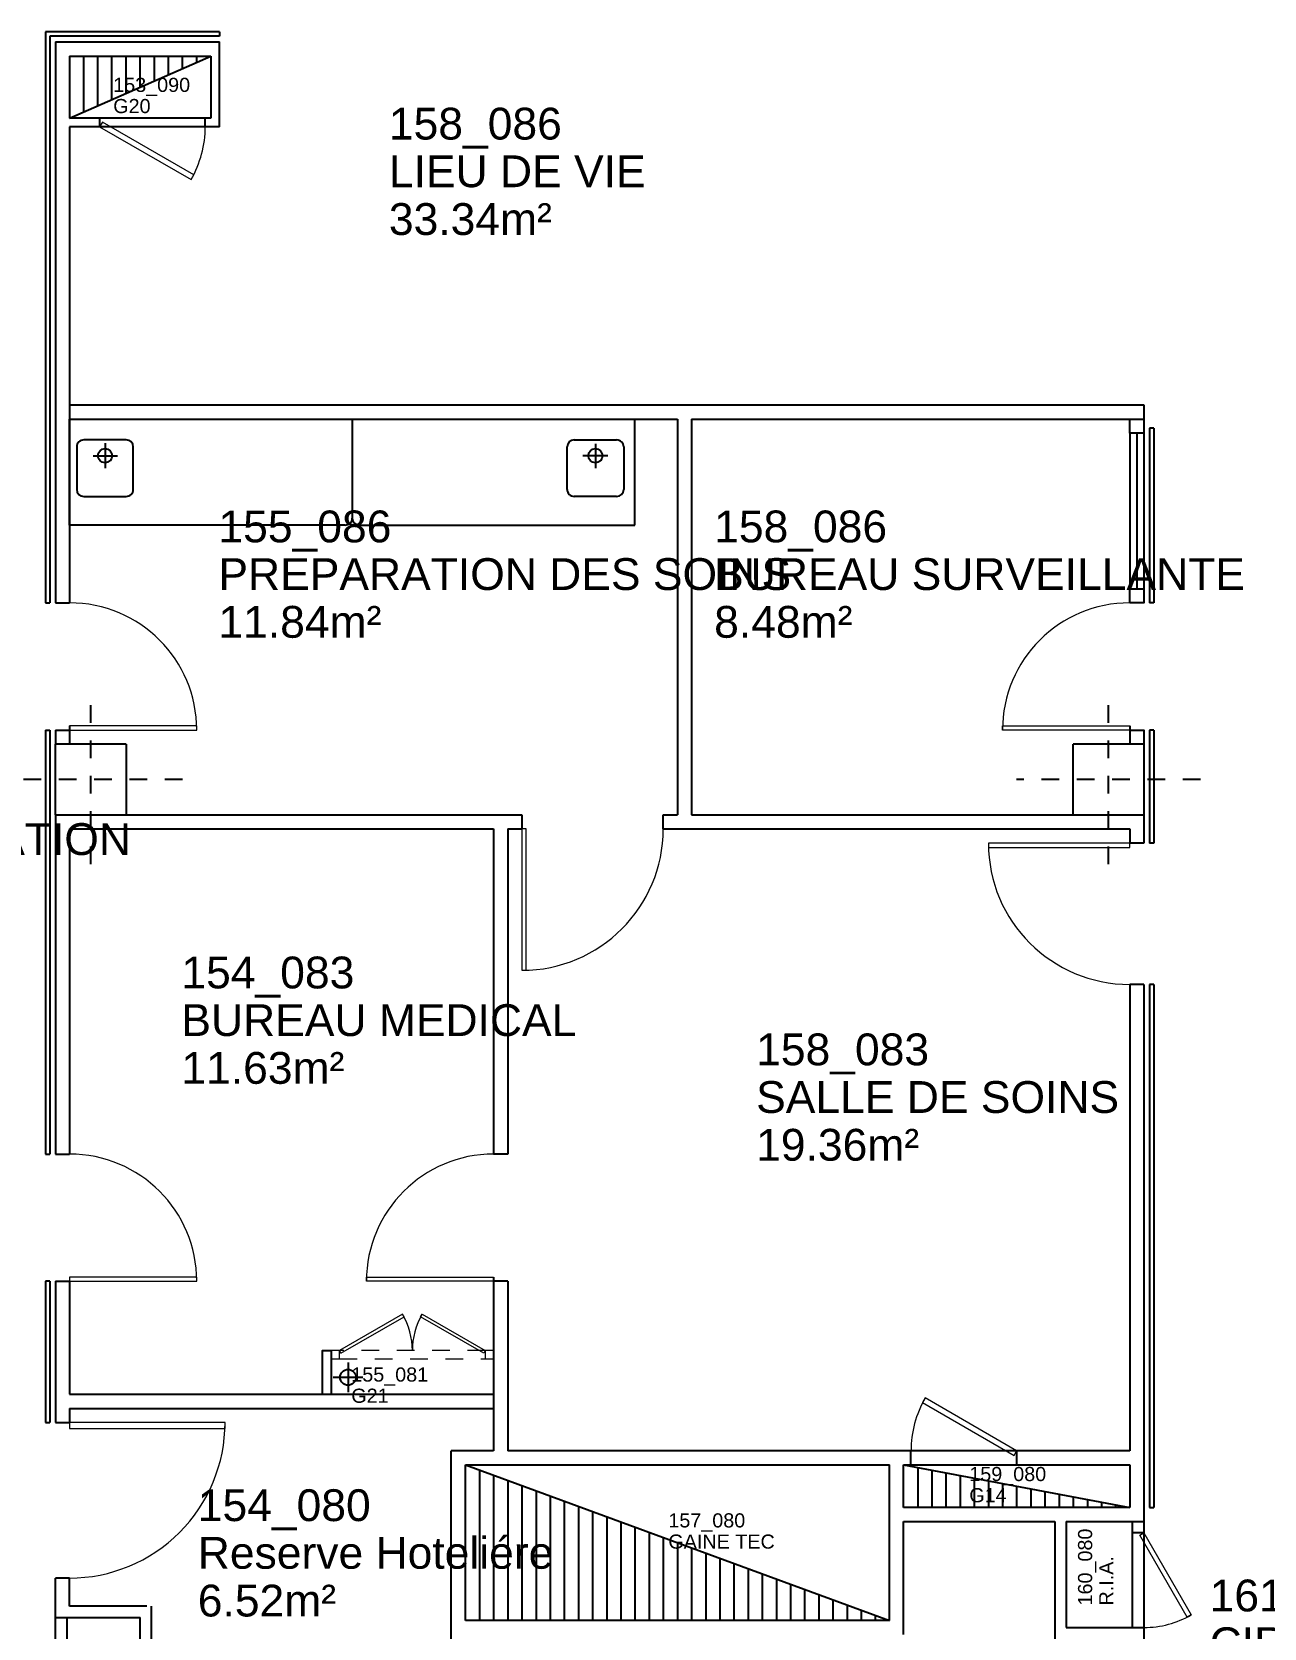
# Model space of a CAD drawing. Header units: metres. Extents: x -5 to 211, y -2 to 116.
# Drawn here: x 152.18 to 160.9, y 79.34 to 90.64 of the extents above; entities that cross this region are included whole.
import ezdxf

# ---------------------------------------------------------------- set-up
doc = ezdxf.new("R2010")
doc.units = ezdxf.units.M
doc.header["$MEASUREMENT"] = 0
doc.linetypes.add('CACHÉ', pattern=[0.25, 0.125, -0.125])
doc.linetypes.add('CONTINU', pattern=[0])
doc.layers.get('0').update_dxf_attribs({"linetype": 'CONTINUOUS'})
for name, color, linetype in [('001 axes', 1, 'CONTINUOUS'), ('006 sanitaire', 5, 'CONTINUOUS'), ('009 main courante', 171, 'CONTINUOUS'), ('A_CHASS', 4, 'CONTINUOUS'), ('A_Etiqu_Gaine', 8, 'CONTINUOUS'), ('A_Etiqu_Gaine_code', 8, 'CONTINUOUS'), ('A_Etiqu_Local', 8, 'CONTINUOUS'), ('A_MURS_CLOI', 7, 'CONTINUOUS'), ('A_MURS_STRU', 7, 'CONTINU')]:
    doc.layers.add(name, color=color, linetype=linetype)
doc.layers.add('A_PORT', color=8, linetype='CONTINUOUS', lineweight=0)
doc.styles.add('Attribut', font='arial.ttf')

# ---------------------------------------------------------------- blocks, each defined once
blk = doc.blocks.new('A_Etiqu_Local')
at = {"style": 'Attribut', "flags": 1}
for tag, p in [('CODE_HOPITAL', (-0.446, 1.964)), ('CODE_SITE', (-0.446, 1.739)), ('CODE_BATIMENT', (-0.446, 1.514)), ('CODE_SECTEUR', (-0.446, 1.289)), ('CODE_ETAGE', (-0.446, 1.064)), ('NOM_NORMALISE', (-0.446, -0.843)), ('SECTEUR_ACTIVITE', (-0.446, -1.068)), ('SOUS_SECTEUR_ACTIVITE', (-0.446, -1.293)), ('VOLUME', (-0.446, -1.518)), ('SERVICE', (-0.446, -1.743)), ('CODE_UG', (-0.446, -1.968)), ('CODE_UA', (-0.446, -2.193)), ('CODE_POLE', (-0.446, -2.418)), ('OCCUPANT_EXTERNE', (-0.446, -2.643)), ('DISPONIBILITE', (-0.446, -2.868)), ('ACCES_HANDICAPES', (-0.446, -3.093)), ('NATURE_SOL', (-0.446, -3.318)), ('RISQUE_LABORATOIRE', (-0.446, -3.543)), ('AMIANTE', (-0.446, -3.768))]:
    blk.add_attdef(tag, p, '', height=0.15, dxfattribs=at)
at = {"layer": 'A_Etiqu_Local', "style": 'Attribut'}
for tag, p in [('CODE_PIECE', (-0.444, 0.528)), ('NOM_USAGE', (-0.444, 0.191)), ('SURFACE', (-0.444, -0.147))]:
    blk.add_attdef(tag, p, '', height=0.225, dxfattribs=at)
blk = doc.blocks.new('A_Etiqu_Gaine')
at = {"style": 'Attribut', "flags": 1}
for tag, p in [('CODE_HOPITAL', (-0.432, 0.865)), ('CODE_SITE', (-0.432, 0.715)), ('CODE_BATIMENT', (-0.432, 0.565)), ('CODE_SECTEUR', (-0.432, 0.415)), ('CODE_ETAGE', (-0.432, 0.265)), ('NOM_NORMALISE', (-0.432, -0.335)), ('SECTEUR_ACTIVITE', (-0.432, -0.485)), ('SOUS_SECTEUR_ACTIVITE', (-0.432, -0.635)), ('SURFACE', (-0.432, -0.785)), ('CODE_UG', (-0.432, -0.935)), ('CODE_POLE', (-0.432, -1.085)), ('AMIANTE', (-0.432, -1.235))]:
    blk.add_attdef(tag, p, '', height=0.1, dxfattribs=at)
at = {"layer": 'A_Etiqu_Gaine', "style": 'Attribut'}
blk.add_attdef('NOM_USAGE', (-0.432, -0.185), '', height=0.1, dxfattribs=at)
at = {"layer": 'A_Etiqu_Gaine_code', "style": 'Attribut'}
blk.add_attdef('CODE_PIECE', (-0.432, -0.035), '', height=0.1, dxfattribs=at)

msp = doc.modelspace()

# ---------------------------------------------------------------- linework, layer by layer
at = {"layer": '001 axes', "color": 8, "linetype": 'CACHÉ'}
for p, q in [((152.6, 84.746), (152.6, 85.946)), ((159.8, 84.746), (159.8, 85.946)), ((153.25, 85.346), (151.95, 85.346)), ((160.45, 85.346), (159.15, 85.346))]:
    msp.add_line(p, q, dxfattribs=at)
at = {"layer": '006 sanitaire', "color": 8, "linetype": 'Continuous'}
for p, q in [((152.45, 87.146), (152.45, 87.896)), ((154.45, 87.896), (154.45, 87.196)), ((154.45, 87.896), (154.45, 87.196)), ((156.45, 87.146), (156.45, 87.896)), ((152.501, 87.699), (152.501, 87.399)), ((152.851, 87.749), (152.551, 87.749)), ((152.701, 87.725), (152.701, 87.549)), ((152.901, 87.399), (152.901, 87.699)), ((155.97, 87.399), (155.97, 87.699)), ((156.02, 87.749), (156.32, 87.749)), ((156.17, 87.721), (156.17, 87.549)), ((156.37, 87.699), (156.37, 87.399)), ((152.617, 87.637), (152.789, 87.637)), ((156.258, 87.637), (156.082, 87.637)), ((152.551, 87.349), (152.851, 87.349)), ((156.32, 87.349), (156.02, 87.349)), ((154.4, 87.146), (152.45, 87.146)), ((154.5, 87.146), (156.45, 87.146)), ((154.42, 81.221), (154.42, 81.011)), ((154.525, 81.116), (154.315, 81.116))]:
    msp.add_line(p, q, dxfattribs=at)
for centre, radius in [((152.701, 87.637), 0.05), ((156.17, 87.637), 0.05), ((154.42, 81.116), 0.0561)]:
    msp.add_circle(centre, radius, dxfattribs=at)
for centre, start, end in [((152.551, 87.699), 89.9971, 179.9972), ((152.851, 87.699), 0.0023, 90.0022), ((156.02, 87.699), 89.9978, 179.9977), ((156.32, 87.699), 0.0028, 90.0029), ((152.551, 87.399), 180, 270), ((152.851, 87.399), 270.0017, 0.0018), ((156.02, 87.399), 179.9982, 269.9983), ((156.32, 87.399), 270, 0), ((154.4, 87.196), 270.0022, 0.0023), ((154.5, 87.196), 179.9977, 269.9978)]:
    msp.add_arc(centre, 0.05, start, end, dxfattribs=at)
at = {"layer": '009 main courante', "color": 8, "linetype": 'Continuous'}
for p, q in [((152.28, 90.635), (152.28, 86.596)), ((153.51, 90.635), (152.28, 90.635)), ((152.31, 90.605), (152.31, 86.596)), ((153.51, 90.605), (152.31, 90.605)), ((153.51, 90.635), (153.51, 90.605)), ((160.09, 87.831), (160.09, 86.596)), ((160.12, 87.831), (160.09, 87.831)), ((160.12, 87.831), (160.12, 86.596)), ((152.28, 86.596), (152.31, 86.596)), ((160.12, 86.596), (160.09, 86.596)), ((152.28, 85.696), (152.31, 85.696)), ((152.28, 85.696), (152.28, 82.696)), ((152.31, 85.696), (152.31, 82.696)), ((160.09, 85.696), (160.09, 84.896)), ((160.12, 85.696), (160.09, 85.696)), ((160.12, 85.696), (160.12, 84.896)), ((160.12, 84.896), (160.09, 84.896)), ((160.09, 83.896), (160.09, 80.196)), ((160.12, 83.896), (160.09, 83.896)), ((160.12, 83.896), (160.12, 80.196)), ((152.28, 82.696), (152.31, 82.696)), ((152.28, 81.796), (152.28, 80.796)), ((152.31, 81.796), (152.28, 81.796)), ((152.31, 81.796), (152.31, 80.796)), ((152.28, 80.796), (152.31, 80.796)), ((160.09, 80.196), (160.12, 80.196))]:
    msp.add_line(p, q, dxfattribs=at)
at = {"layer": '009 main courante', "color": 8, "linetype": 'CACHÉ'}
msp.add_line((152.45, 88.181), (152.45, 88.181), dxfattribs=at)
at = {"layer": 'A_CHASS', "color": 8, "linetype": 'Continuous'}
for p, q in [((159.95, 87.794), (159.95, 86.696)), ((160, 87.796), (160, 86.696)), ((160.05, 87.794), (160.05, 86.696))]:
    msp.add_line(p, q, dxfattribs=at)
for points in [[(159.95, 87.796), (159.95, 87.896), (160.05, 87.896), (160.05, 87.796)], [(159.95, 86.596), (159.95, 86.696), (160.05, 86.696), (160.05, 86.596)]]:
    msp.add_lwpolyline(points, close=True, dxfattribs=at)
at = {"layer": 'A_MURS_CLOI', "color": 8, "linetype": 'Continuous'}
for p, q in [((152.35, 90.565), (152.35, 86.596)), ((152.35, 90.565), (153.51, 90.565)), ((152.45, 90.025), (153.45, 90.465)), ((152.45, 90.465), (152.45, 90.025)), ((152.45, 90.465), (153.45, 90.465)), ((152.55, 90.069), (152.55, 90.465)), ((152.65, 90.113), (152.65, 90.465)), ((152.75, 90.157), (152.75, 90.465)), ((152.85, 90.201), (152.85, 90.465)), ((152.95, 90.245), (152.95, 90.465)), ((153.05, 90.289), (153.05, 90.465)), ((153.15, 90.333), (153.15, 90.465)), ((153.25, 90.377), (153.25, 90.465)), ((153.35, 90.421), (153.35, 90.465)), ((153.45, 90.465), (153.45, 90.025)), ((153.51, 89.965), (153.51, 90.565)), ((153.45, 90.025), (152.45, 90.025)), ((152.663, 90.025), (152.663, 89.965)), ((153.41, 89.965), (153.41, 90.025)), ((152.45, 89.965), (152.45, 86.596)), ((153.51, 89.965), (152.45, 89.965)), ((152.45, 87.996), (160.05, 87.996)), ((160.05, 87.996), (160.05, 87.896)), ((152.45, 87.896), (156.75, 87.896)), ((156.75, 87.896), (156.75, 85.096)), ((156.85, 87.896), (156.85, 85.096)), ((156.85, 87.896), (159.95, 87.896)), ((152.35, 86.596), (152.45, 86.596)), ((152.45, 85.726), (152.45, 85.596)), ((159.95, 85.726), (159.95, 85.596)), ((152.35, 85.696), (152.45, 85.696)), ((152.35, 85.696), (152.35, 85.596)), ((152.35, 85.096), (152.35, 82.696)), ((152.85, 85.096), (155.65, 85.096)), ((155.65, 85.096), (155.65, 84.996)), ((156.65, 84.996), (156.65, 85.096)), ((156.65, 85.096), (156.75, 85.096)), ((156.85, 85.096), (159.55, 85.096)), ((160.05, 85.096), (160.05, 84.896)), ((152.45, 84.996), (155.45, 84.996)), ((152.45, 84.996), (152.45, 82.696)), ((155.45, 84.996), (155.45, 82.696)), ((155.55, 84.996), (155.55, 82.696)), ((155.55, 84.996), (155.65, 84.996)), ((156.65, 84.996), (159.95, 84.996)), ((159.95, 84.996), (159.95, 84.896)), ((160.05, 84.896), (159.95, 84.896)), ((159.95, 83.896), (159.95, 80.596)), ((160.05, 83.896), (159.95, 83.896)), ((160.05, 83.896), (160.05, 78.396)), ((152.35, 82.696), (152.45, 82.696)), ((155.55, 82.696), (155.45, 82.696)), ((152.35, 81.796), (152.35, 80.796)), ((152.35, 81.796), (152.45, 81.796)), ((152.45, 81.796), (152.45, 80.996)), ((155.45, 81.826), (155.45, 80.596)), ((155.55, 81.796), (155.45, 81.796)), ((155.55, 81.796), (155.55, 80.596)), ((152.45, 80.996), (155.45, 80.996)), ((152.45, 80.896), (152.45, 80.796)), ((152.45, 80.896), (155.45, 80.896)), ((152.35, 80.796), (152.45, 80.796)), ((155.15, 78.246), (155.15, 80.596)), ((155.45, 80.596), (155.15, 80.596)), ((159.95, 80.596), (155.55, 80.596)), ((158.4, 80.596), (158.4, 80.496)), ((159.15, 80.596), (159.15, 80.496)), ((155.25, 80.496), (158.25, 79.396)), ((155.25, 80.496), (158.25, 80.496)), ((155.25, 79.396), (155.25, 80.496)), ((155.35, 80.459), (155.35, 79.396)), ((155.45, 80.423), (155.45, 79.396)), ((158.25, 79.396), (158.25, 80.496)), ((158.35, 80.496), (159.95, 80.496)), ((158.35, 80.196), (158.35, 80.496)), ((158.35, 80.496), (159.95, 80.196)), ((158.45, 80.477), (158.45, 80.196)), ((158.55, 80.459), (158.55, 80.196)), ((158.65, 80.44), (158.65, 80.196)), ((158.75, 80.421), (158.75, 80.196)), ((159.95, 80.496), (159.95, 80.196)), ((155.55, 80.386), (155.55, 79.396)), ((155.65, 80.349), (155.65, 79.396)), ((155.75, 80.313), (155.75, 79.396)), ((158.85, 80.402), (158.85, 80.196)), ((158.95, 80.384), (158.95, 80.196)), ((159.05, 80.365), (159.05, 80.196)), ((159.15, 80.346), (159.15, 80.196)), ((159.25, 80.327), (159.25, 80.196)), ((159.35, 80.309), (159.35, 80.196)), ((155.85, 80.276), (155.85, 79.396)), ((155.95, 80.239), (155.95, 79.396)), ((156.05, 80.203), (156.05, 79.396)), ((159.95, 80.196), (158.35, 80.196)), ((159.45, 80.29), (159.45, 80.196)), ((159.55, 80.271), (159.55, 80.196)), ((159.65, 80.252), (159.65, 80.196)), ((159.75, 80.234), (159.75, 80.196)), ((159.85, 80.215), (159.85, 80.196)), ((156.15, 80.166), (156.15, 79.396)), ((156.25, 80.129), (156.25, 79.396)), ((156.35, 80.093), (156.35, 79.396)), ((158.35, 79.296), (158.35, 80.096)), ((158.35, 80.096), (159.42, 80.096)), ((159.42, 80.096), (159.42, 79.267)), ((159.5, 80.096), (159.5, 79.347)), ((159.5, 80.096), (160.05, 80.096)), ((159.97, 79.347), (159.97, 80.096)), ((156.45, 80.056), (156.45, 79.396)), ((156.55, 80.019), (156.55, 79.396)), ((156.65, 79.983), (156.65, 79.396)), ((156.75, 79.946), (156.75, 79.396)), ((156.85, 79.909), (156.85, 79.396)), ((156.95, 79.873), (156.95, 79.396)), ((157.05, 79.836), (157.05, 79.396)), ((157.15, 79.799), (157.15, 79.396)), ((157.25, 79.763), (157.25, 79.396)), ((152.45, 79.696), (152.35, 79.696)), ((152.45, 79.496), (152.45, 79.696)), ((157.35, 79.726), (157.35, 79.396)), ((157.45, 79.689), (157.45, 79.396)), ((157.55, 79.653), (157.55, 79.396)), ((157.65, 79.616), (157.65, 79.396)), ((157.75, 79.579), (157.75, 79.396)), ((157.85, 79.543), (157.85, 79.396)), ((157.95, 79.506), (157.95, 79.396)), ((152.997, 79.496), (152.45, 79.496)), ((152.95, 78.246), (152.95, 79.416)), ((153.03, 78.246), (153.03, 79.496)), ((158.25, 79.396), (155.25, 79.396)), ((158.05, 79.469), (158.05, 79.396)), ((158.15, 79.433), (158.15, 79.396)), ((159.5, 79.347), (160.05, 79.347))]:
    msp.add_line(p, q, dxfattribs=at)
for points in [[(159.95, 85.696), (160.05, 85.696), (160.05, 85.596), (159.95, 85.596)], [(154.24, 80.996), (154.24, 81.305), (154.3, 81.305), (154.3, 80.996)], [(160.05, 80.016), (159.97, 80.016)], [(152.43, 79.416), (152.43, 78.396), (152.35, 78.396), (152.35, 79.696)], [(152.35, 79.416), (152.95, 79.416)]]:
    msp.add_lwpolyline(points, dxfattribs=at)
at = {"layer": 'A_MURS_STRU', "color": 8, "linetype": 'Continuous'}
for p, q in [((152.35, 85.096), (152.35, 85.596)), ((152.85, 85.596), (152.85, 85.096)), ((159.55, 85.096), (159.55, 85.596)), ((160.05, 85.596), (160.05, 85.096))]:
    msp.add_line(p, q, dxfattribs=at)
for points in [[(152.85, 85.596), (152.35, 85.596)], [(160.05, 85.596), (159.55, 85.596)], [(152.35, 85.096), (152.85, 85.096)], [(159.55, 85.096), (160.05, 85.096)]]:
    msp.add_lwpolyline(points, dxfattribs=at)
at = {"layer": 'A_PORT', "color": 8, "linetype": 'Continuous'}
for p, q in [((152.682, 89.998), (152.663, 89.965)), ((152.663, 89.965), (153.31, 89.592)), ((153.329, 89.624), (152.682, 89.998)), ((153.31, 89.592), (153.329, 89.624)), ((153.35, 85.726), (152.45, 85.726)), ((152.45, 85.726), (152.45, 85.696)), ((153.35, 85.696), (153.35, 85.726)), ((159.05, 85.696), (159.05, 85.726)), ((159.05, 85.726), (159.95, 85.726)), ((159.95, 85.726), (159.95, 85.696)), ((152.45, 85.696), (153.35, 85.696)), ((159.95, 85.696), (159.05, 85.696)), ((155.65, 84.996), (155.65, 83.996)), ((155.68, 84.996), (155.65, 84.996)), ((155.68, 83.996), (155.68, 84.996)), ((159.95, 84.896), (158.95, 84.896)), ((158.95, 84.896), (158.95, 84.866)), ((158.95, 84.866), (159.95, 84.866)), ((159.95, 84.866), (159.95, 84.896)), ((155.65, 83.996), (155.68, 83.996)), ((153.35, 81.826), (152.45, 81.826)), ((152.45, 81.826), (152.45, 81.796)), ((152.45, 81.796), (153.35, 81.796)), ((153.35, 81.796), (153.35, 81.826)), ((154.55, 81.796), (154.55, 81.826)), ((154.55, 81.826), (155.45, 81.826)), ((155.45, 81.796), (154.55, 81.796)), ((155.45, 81.826), (155.45, 81.796)), ((154.806, 81.563), (154.359, 81.305)), ((154.37, 81.286), (154.817, 81.544)), ((154.817, 81.544), (154.806, 81.563)), ((154.933, 81.544), (154.944, 81.563)), ((155.38, 81.286), (154.933, 81.544)), ((154.944, 81.563), (155.391, 81.305)), ((154.3, 81.305), (154.3, 81.246)), ((154.359, 81.305), (154.3, 81.305)), ((154.3, 81.246), (154.359, 81.246)), ((154.359, 81.246), (154.359, 81.305)), ((154.359, 81.305), (154.37, 81.286)), ((155.391, 81.305), (155.38, 81.286)), ((155.391, 81.305), (155.391, 81.246)), ((155.45, 81.305), (155.391, 81.305)), ((155.391, 81.246), (155.45, 81.246)), ((155.45, 81.246), (155.45, 81.305)), ((158.503, 80.97), (158.485, 80.937)), ((158.485, 80.937), (159.132, 80.564)), ((159.15, 80.596), (158.503, 80.97)), ((153.55, 80.796), (152.45, 80.796)), ((152.45, 80.796), (152.45, 80.755)), ((152.45, 80.755), (153.55, 80.755)), ((153.55, 80.755), (153.55, 80.796)), ((159.132, 80.564), (159.15, 80.596)), ((160.021, 79.999), (160.05, 80.016)), ((160.356, 79.42), (160.021, 79.999)), ((160.05, 80.016), (160.385, 79.436)), ((160.385, 79.436), (160.356, 79.42))]:
    msp.add_line(p, q, dxfattribs=at)
at = {"layer": 'A_PORT', "color": 8, "linetype": 'CACHÉ'}
for p, q in [((155.391, 81.305), (154.359, 81.305)), ((154.359, 81.246), (155.391, 81.246))]:
    msp.add_line(p, q, dxfattribs=at)
at = {"layer": 'A_PORT', "color": 8, "linetype": 'Continuous'}
for centre, radius, start, end in [((152.663, 89.965), 0.747, 330, 0), ((152.45, 85.696), 0.9, 360, 90), ((159.95, 85.696), 0.9, 90, 180), ((155.65, 84.996), 1, 270, 0), ((159.95, 84.896), 1, 180, 270), ((152.45, 81.796), 0.9, 360, 90), ((155.45, 81.796), 0.9, 90, 180), ((154.359, 81.305), 0.516, 0, 30), ((155.391, 81.305), 0.516, 150, 180), ((159.15, 80.596), 0.747, 150, 180), ((152.45, 80.796), 1.1, 269.9999, 0), ((160.05, 80.016), 0.67, 270, 300)]:
    msp.add_arc(centre, radius, start, end, dxfattribs=at)

# ---------------------------------------------------------------- block references
at = {"layer": 'A_Etiqu_Gaine', "color": 8}
ref = msp.add_blockref('A_Etiqu_Gaine', (153.191, 90.245), dxfattribs=at)
ref.add_attrib('CODE_PIECE', '153_090', (152.759, 90.211), dxfattribs={"layer": 'A_Etiqu_Gaine_code', "height": 0.1, "style": 'Attribut'})
ref.add_attrib('NOM_USAGE', 'G20', (152.759, 90.061), dxfattribs={"height": 0.1, "style": 'Attribut'})
ref = msp.add_blockref('A_Etiqu_Gaine', (154.875, 81.121), dxfattribs=at)
ref.add_attrib('CODE_PIECE', '155_081', (154.443, 81.086), dxfattribs={"layer": 'A_Etiqu_Gaine_code', "height": 0.1, "style": 'Attribut'})
ref.add_attrib('NOM_USAGE', 'G21', (154.443, 80.936), dxfattribs={"height": 0.1, "style": 'Attribut'})
ref = msp.add_blockref('A_Etiqu_Gaine', (159.247, 80.417), dxfattribs=at)
ref.add_attrib('CODE_PIECE', '159_080', (158.815, 80.382), dxfattribs={"layer": 'A_Etiqu_Gaine_code', "height": 0.1, "style": 'Attribut'})
ref.add_attrib('NOM_USAGE', 'G14', (158.815, 80.232), dxfattribs={"height": 0.1, "style": 'Attribut'})
ref = msp.add_blockref('A_Etiqu_Gaine', (157.119, 80.089), dxfattribs=at)
ref.add_attrib('CODE_PIECE', '157_080', (156.686, 80.054), dxfattribs={"layer": 'A_Etiqu_Gaine_code', "height": 0.1, "style": 'Attribut'})
ref.add_attrib('NOM_USAGE', 'GAINE TEC', (156.686, 79.904), dxfattribs={"height": 0.1, "style": 'Attribut'})
ref = msp.add_blockref('A_Etiqu_Gaine', (159.649, 79.934), dxfattribs=dict(at, rotation=90))
ref.add_attrib('CODE_PIECE', '160_080', (159.684, 79.502), dxfattribs={"layer": 'A_Etiqu_Gaine_code', "height": 0.1, "rotation": 90, "style": 'Attribut'})
ref.add_attrib('NOM_USAGE', 'R.I.A.', (159.834, 79.502), dxfattribs={"height": 0.1, "rotation": 90, "style": 'Attribut'})
at = {"layer": 'A_Etiqu_Local', "color": 8}
ref = msp.add_blockref('A_Etiqu_Local', (155.153, 89.346), dxfattribs=at)
ref.add_attrib('CODE_PIECE', '158_086', (154.709, 89.874), dxfattribs={"height": 0.225, "style": 'Attribut'})
ref.add_attrib('NOM_USAGE', 'LIEU DE VIE', (154.709, 89.537), dxfattribs={"height": 0.225, "style": 'Attribut'})
ref.add_attrib('SURFACE', '33.34m²', (154.709, 89.199), dxfattribs={"height": 0.225, "style": 'Attribut'})
ref = msp.add_blockref('A_Etiqu_Local', (153.947, 86.496), dxfattribs=at)
ref.add_attrib('CODE_PIECE', '155_086', (153.503, 87.024), dxfattribs={"height": 0.225, "style": 'Attribut'})
ref.add_attrib('NOM_USAGE', 'PREPARATION DES SOINS', (153.503, 86.687), dxfattribs={"height": 0.225, "style": 'Attribut'})
ref.add_attrib('SURFACE', '11.84m²', (153.503, 86.349), dxfattribs={"height": 0.225, "style": 'Attribut'})
ref = msp.add_blockref('A_Etiqu_Local', (157.454, 86.496), dxfattribs=at)
ref.add_attrib('CODE_PIECE', '158_086', (157.01, 87.024), dxfattribs={"height": 0.225, "style": 'Attribut'})
ref.add_attrib('NOM_USAGE', 'BUREAU SURVEILLANTE', (157.01, 86.687), dxfattribs={"height": 0.225, "style": 'Attribut'})
ref.add_attrib('SURFACE', '8.48m²', (157.01, 86.349), dxfattribs={"height": 0.225, "style": 'Attribut'})
ref = msp.add_blockref('A_Etiqu_Local', (151.197, 84.621), dxfattribs=at)
ref.add_attrib('CODE_PIECE', '152_083', (150.754, 85.15), dxfattribs={"height": 0.225, "style": 'Attribut'})
ref.add_attrib('NOM_USAGE', 'CIRCULATION', (150.754, 84.812), dxfattribs={"height": 0.225, "style": 'Attribut'})
ref.add_attrib('SURFACE', '63.50m²', (150.754, 84.475), dxfattribs={"height": 0.225, "style": 'Attribut'})
ref = msp.add_blockref('A_Etiqu_Local', (153.684, 83.34), dxfattribs=at)
ref.add_attrib('CODE_PIECE', '154_083', (153.241, 83.868), dxfattribs={"height": 0.225, "style": 'Attribut'})
ref.add_attrib('NOM_USAGE', 'BUREAU MEDICAL', (153.241, 83.531), dxfattribs={"height": 0.225, "style": 'Attribut'})
ref.add_attrib('SURFACE', '11.63m²', (153.241, 83.193), dxfattribs={"height": 0.225, "style": 'Attribut'})
ref = msp.add_blockref('A_Etiqu_Local', (157.75, 82.796), dxfattribs=at)
ref.add_attrib('CODE_PIECE', '158_083', (157.307, 83.324), dxfattribs={"height": 0.225, "style": 'Attribut'})
ref.add_attrib('NOM_USAGE', 'SALLE DE SOINS', (157.307, 82.987), dxfattribs={"height": 0.225, "style": 'Attribut'})
ref.add_attrib('SURFACE', '19.36m²', (157.307, 82.649), dxfattribs={"height": 0.225, "style": 'Attribut'})
ref = msp.add_blockref('A_Etiqu_Local', (153.8, 79.571), dxfattribs=at)
ref.add_attrib('CODE_PIECE', '154_080', (153.357, 80.099), dxfattribs={"height": 0.225, "style": 'Attribut'})
ref.add_attrib('NOM_USAGE', 'Reserve Hoteliére', (153.357, 79.762), dxfattribs={"height": 0.225, "style": 'Attribut'})
ref.add_attrib('SURFACE', '6.52m²', (153.357, 79.424), dxfattribs={"height": 0.225, "style": 'Attribut'})
ref = msp.add_blockref('A_Etiqu_Local', (160.959, 78.932), dxfattribs=at)
ref.add_attrib('CODE_PIECE', '161_079', (160.515, 79.46), dxfattribs={"height": 0.225, "style": 'Attribut'})
ref.add_attrib('NOM_USAGE', 'CIRCULATION', (160.515, 79.122), dxfattribs={"height": 0.225, "style": 'Attribut'})
ref.add_attrib('SURFACE', '45.80m²', (160.515, 78.785), dxfattribs={"height": 0.225, "style": 'Attribut'})

doc.saveas('drawing.dxf')
